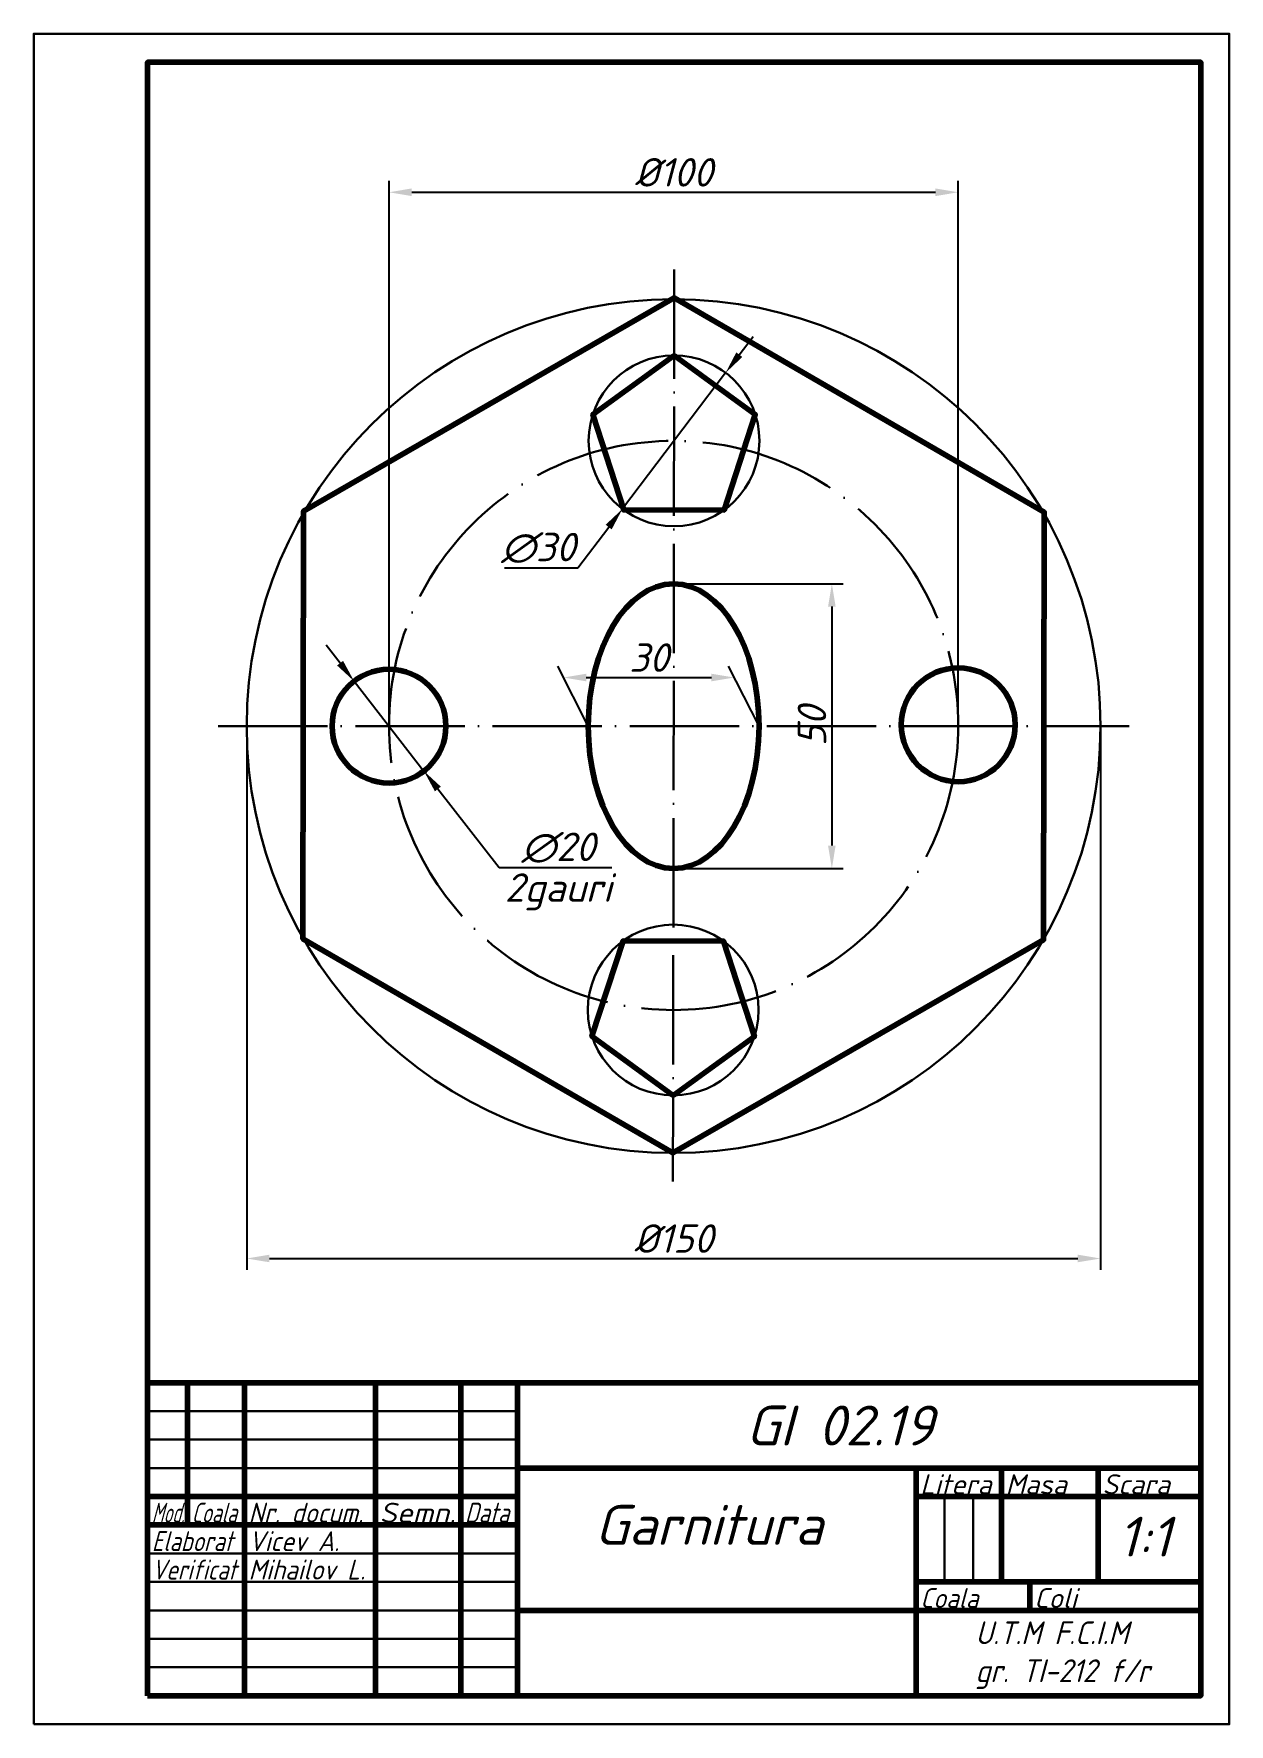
# Model space of a CAD drawing. Header units: inches. Extents: x 0 to 210, y 0 to 297.
import ezdxf
from ezdxf.enums import TextEntityAlignment as Align

# ---------------------------------------------------------------- set-up
doc = ezdxf.new("R2010")
doc.units = ezdxf.units.IN
doc.header["$MEASUREMENT"] = 0
doc.linetypes.add('ACAD_ISO04W100', pattern=[30, 24, -3, 0, -3])
for name, color, linetype, lineweight in [('axe', 130, 'ACAD_ISO04W100', 30), ('contur', 10, 'Continuous', 80), ('cote', 170, 'Continuous', 30), ('subtire', 70, 'Continuous', 30)]:
    doc.layers.add(name, color=color, linetype=linetype, lineweight=lineweight)
doc.layers.add('text', color=7, linetype='Continuous')
doc.styles.get("Standard").update_dxf_attribs({"font": 'isocpeur.ttf', "oblique": 15})
doc.dimstyles.get("Standard").update_dxf_attribs({"dimtxt": 5, "dimasz": 4, "dimexe": 2, "dimexo": 0, "dimgap": 1, "dimtad": 1, "dimtoh": 1, "dimdec": 0, "dimrnd": 0.0005, "dimtxsty": 'Standard', "dimcen": 2.5, "dimadec": 0, "dimazin": 0, "dimtfac": 1, "dimtdec": 0, "dimtmove": 0, "dimatfit": 3, "dimldrblk": 'DOTSMALL', "dimfxl": 1, "dimtolj": 1, "dimtzin": 0, "dimlwd": 25, "dimlwe": 25, "dimarcsym": 0})

# ---------------------------------------------------------------- blocks, each defined once
blk = doc.blocks.new('*D4')
at = {"layer": 'cote', "color": 0, "lineweight": 25, "transparency": 16777216}
for p, q in [((37.4, 175.36), (37.4, 79.82)), ((187.4, 175.36), (187.4, 79.82)), ((41.4, 81.82), (183.4, 81.82))]:
    blk.add_line(p, q, dxfattribs=at)
at = {"layer": 'cote', "color": 0, "transparency": 16777216}
for points in [[(41.4, 82.49), (41.4, 81.16), (37.4, 81.82)], [(183.4, 82.49), (183.4, 81.16), (187.4, 81.82)]]:
    blk.add_solid(points, dxfattribs=at)
at = {"layer": 'Defpoints', "color": 0, "transparency": 16777216}
for p in [(37.4, 175.36), (187.4, 175.36), (187.4, 81.82)]:
    blk.add_point(p, dxfattribs=at)
at = {"layer": 'cote', "color": 0, "transparency": 16777216, "insert": (112.4, 85.32), "char_height": 5, "attachment_point": 5}
blk.add_mtext('\\A1;%%c150', dxfattribs=at)
blk = doc.blocks.new('_DotSmall')
at = {"color": 0, "linetype": 'ByBlock', "const_width": 0.5}
blk.add_lwpolyline([(-0.0625, 0, 1), (0.0625, 0, 1)], format="xyb", close=True, dxfattribs=at)
blk = doc.blocks.new('*D5')
at = {"layer": 'cote', "color": 0, "lineweight": 25, "transparency": 16777216}
for p, q in [((97.4, 175.36), (92.03, 185.9)), ((127.4, 175.36), (122.03, 185.9)), ((97.05, 183.9), (119.05, 183.9))]:
    blk.add_line(p, q, dxfattribs=at)
at = {"layer": 'cote', "color": 0, "transparency": 16777216}
for points in [[(97.05, 184.56), (97.05, 183.23), (93.05, 183.9)], [(119.05, 184.56), (119.05, 183.23), (123.05, 183.9)]]:
    blk.add_solid(points, dxfattribs=at)
at = {"layer": 'Defpoints', "color": 0, "transparency": 16777216}
for p in [(123.05, 183.9), (97.4, 175.36), (127.4, 175.36)]:
    blk.add_point(p, dxfattribs=at)
at = {"layer": 'cote', "color": 0, "transparency": 16777216, "insert": (108.05, 187.4), "char_height": 5, "attachment_point": 5}
blk.add_mtext('\\A1;30', dxfattribs=at)
blk = doc.blocks.new('*D6')
at = {"layer": 'cote', "color": 0, "lineweight": 25, "transparency": 16777216}
for p, q in [((112.4, 200.36), (142.2, 200.36)), ((140.2, 196.36), (140.2, 154.36)), ((112.4, 150.36), (142.2, 150.36))]:
    blk.add_line(p, q, dxfattribs=at)
at = {"layer": 'cote', "color": 0, "transparency": 16777216}
for points in [[(139.53, 196.36), (140.86, 196.36), (140.2, 200.36)], [(139.53, 154.36), (140.86, 154.36), (140.2, 150.36)]]:
    blk.add_solid(points, dxfattribs=at)
at = {"layer": 'Defpoints', "color": 0, "transparency": 16777216}
for p in [(112.4, 200.36), (112.4, 150.36), (140.2, 150.36)]:
    blk.add_point(p, dxfattribs=at)
at = {"layer": 'cote', "color": 0, "transparency": 16777216, "insert": (136.7, 175.36), "char_height": 5, "attachment_point": 5, "rotation": 90}
blk.add_mtext('\\A1;50', dxfattribs=at)
blk = doc.blocks.new('*D7')
at = {"layer": 'cote', "color": 0, "lineweight": 25, "transparency": 16777216}
for p, q in [((62.4, 175.36), (62.4, 271.16)), ((162.4, 175.36), (162.4, 271.16)), ((66.4, 269.16), (158.4, 269.16))]:
    blk.add_line(p, q, dxfattribs=at)
at = {"layer": 'cote', "color": 0, "transparency": 16777216}
for points in [[(66.4, 269.83), (66.4, 268.49), (62.4, 269.16)], [(158.4, 269.83), (158.4, 268.49), (162.4, 269.16)]]:
    blk.add_solid(points, dxfattribs=at)
at = {"layer": 'Defpoints', "color": 0, "transparency": 16777216}
for p in [(162.4, 269.16), (62.4, 175.36), (162.4, 175.36)]:
    blk.add_point(p, dxfattribs=at)
at = {"layer": 'cote', "color": 0, "transparency": 16777216, "insert": (112.4, 272.66), "char_height": 5, "attachment_point": 5}
blk.add_mtext('\\A1;%%c100', dxfattribs=at)
blk = doc.blocks.new('*D9')
at = {"layer": 'cote', "color": 0, "lineweight": 25, "transparency": 16777216}
for p, q in [((123.94, 240.62), (126.36, 243.81)), ((121.53, 237.43), (103.41, 213.52)), ((95.55, 203.16), (100.99, 210.34)), ((82.71, 203.16), (95.55, 203.16))]:
    blk.add_line(p, q, dxfattribs=at)
at = {"layer": 'cote', "color": 0, "transparency": 16777216}
for points in [[(123.41, 241.02), (124.47, 240.22), (121.53, 237.43)], [(100.46, 210.74), (101.52, 209.93), (103.41, 213.52)]]:
    blk.add_solid(points, dxfattribs=at)
at = {"layer": 'Defpoints', "color": 0, "transparency": 16777216}
for p in [(121.53, 237.43), (103.41, 213.52)]:
    blk.add_point(p, dxfattribs=at)
at = {"layer": 'cote', "color": 0, "transparency": 16777216, "insert": (88.63, 206.66), "char_height": 5, "attachment_point": 5}
blk.add_mtext('\\A1;∅30', dxfattribs=at)
blk = doc.blocks.new('*D10')
at = {"layer": 'cote', "color": 0, "lineweight": 25, "transparency": 16777216}
for p, q in [((53.81, 186.42), (51.35, 189.58)), ((56.26, 183.26), (68.53, 167.47)), ((81.73, 150.49), (70.99, 164.31)), ((101.57, 150.49), (81.73, 150.49))]:
    blk.add_line(p, q, dxfattribs=at)
at = {"layer": 'cote', "color": 0, "transparency": 16777216}
for points in [[(54.33, 186.83), (53.28, 186.01), (56.26, 183.26)], [(71.51, 164.72), (70.46, 163.9), (68.53, 167.47)]]:
    blk.add_solid(points, dxfattribs=at)
at = {"layer": 'Defpoints', "color": 0, "transparency": 16777216}
for p in [(56.26, 183.26), (68.53, 167.47)]:
    blk.add_point(p, dxfattribs=at)
at = {"layer": 'cote', "color": 0, "transparency": 16777216, "char_height": 5, "attachment_point": 5}
for s, insert in [('\\A1;∅20', (92.15, 153.99)), ('\\A1;2gauri', (92.15, 146.24))]:
    blk.add_mtext(s, dxfattribs=dict(at, insert=insert))

msp = doc.modelspace()

# ---------------------------------------------------------------- linework, layer by layer
at = {"layer": 'axe', "ltscale": 0.8}
for p, q in [((112.51, 255.6), (112.29, 95.36)), ((32.4, 175.36), (192.4, 175.36))]:
    msp.add_line(p, q, dxfattribs=at)
at = {"layer": 'axe'}
msp.add_line((174.82, 175.36), (174.82, 175.36), dxfattribs=at)
msp.add_circle((112.4, 175.48), 50, dxfattribs=at)
at = {"layer": 'contur'}
for p, q in [((20, 60), (27, 60)), ((27, 60), (27, 35)), ((27, 60), (37, 60)), ((37, 60), (37, 5)), ((60, 60), (60, 5)), ((75, 60), (75, 5)), ((85, 60), (85, 5)), ((85, 60), (85, 45)), ((85, 45), (205, 45)), ((155, 5), (155, 45)), ((155, 45), (170, 45)), ((155, 45), (155, 40)), ((170, 45), (170, 25)), ((187, 25), (187, 45)), ((205, 45), (205, 20)), ((20, 40), (85, 40)), ((155, 40), (205, 40)), ((20, 35), (85, 35)), ((155, 25), (205, 25)), ((170, 25), (175, 25)), ((175, 25), (175, 20)), ((205, 20), (85, 20)), ((205, 5), (155, 5))]:
    msp.add_line(p, q, dxfattribs=at)
for points in [[(20, 5), (205, 5), (205, 292), (20, 292)], [(112.29, 100.36), (177.4, 137.83), (177.5, 212.95), (112.5, 250.6), (47.39, 213.13), (47.29, 138.01)], [(112.49, 240.48), (98.21, 230.13), (103.63, 213.36), (121.27, 213.33), (126.74, 230.09)], [(112.31, 110.48), (126.59, 120.82), (121.16, 137.6), (103.53, 137.63), (98.06, 120.86)], [(20, 5), (205, 5), (205, 60), (20, 60)]]:
    msp.add_lwpolyline(points, close=True, dxfattribs=at)
for centre in [(62.4, 175.36), (162.4, 175.6)]:
    msp.add_circle(centre, 10, dxfattribs=at)
msp.add_ellipse((112.4, 175.36), major_axis=(0, 25), ratio=0.6, dxfattribs=at)
at = {"layer": 'subtire'}
for p, q in [((20, 55), (85, 55)), ((20, 50), (85, 50)), ((20, 50), (85, 50)), ((20, 45), (85, 45)), ((160, 40), (160, 25)), ((165, 25), (165, 40)), ((20, 30), (85, 30)), ((20, 25), (85, 25)), ((20, 20), (85, 20)), ((20, 15), (85, 15)), ((20, 10), (85, 10))]:
    msp.add_line(p, q, dxfattribs=at)
msp.add_lwpolyline([(0, 0), (210, 0), (210, 297), (0, 297)], close=True, dxfattribs=at)
for centre, radius in [((112.4, 175.36), 75), ((112.47, 225.48), 15), ((112.33, 125.48), 15)]:
    msp.add_circle(centre, radius, dxfattribs=at)

# ---------------------------------------------------------------- texts
at = {"layer": 'text', "oblique": 15}
for s, p in [('GI 02.19', (141.58, 48.98)), ('Garnitura', (118.58, 31.52))]:
    msp.add_text(s, height=7, dxfattribs=at).set_placement(p, align=Align.CENTER)
at = {"layer": 'text', "attachment_point": 1}
for s, width, gutter_width, heights, insert, char_height in [('Litera', 7, 1, [0], (155.73, 43.91), 3.5), ('{\\W1;Masa}', 15.8584, 1, [0], (170.73, 43.91), 3.5), ('{\\W1;Scara}', 16.8174, 1, [0], (187.73, 43.91), 3.5), ('{\\W0.6;Mod.}', 7, 1, [0], (20.73, 38.91), 3.5), ('{\\W0.7;Coala}', 7, 1, [0], (27.73, 38.91), 3.5), ('{\\W0.9;Nr. docum.}', 21.9529, 1, [0], (37.73, 38.91), 3.5), ('{\\W1.1;Semn.}', 13.9347, 1, [0], (60.73, 38.91), 3.5), ('{\\W0.8;Data}', 7, 1, [0], (75.73, 38.91), 3.5), ('1:1', 9.4935, 35, [2.69], (190.47, 36.45), 7), ('{\\W0.8;Elaborat}', 15.6499, 1, [0], (20.73, 33.91), 3.5), ('\\pxt1;{\\W0.9;Vicev A.}', 21.6846, 1, [0], (37.73, 33.91), 3.5), ('{\\W0.8;Verificat}', 7, 1, [0], (20.73, 28.91), 3.5), ('{\\W0.9;Mihailov L.}', 21.4269, 1, [0], (37.73, 28.91), 3.5), ('{\\W0.9;Coala}', 18.4636, 1, [0], (155.73, 23.91), 3.5), ('{\\W1;Coli}', 14.0626, 1, [0], (175.73, 23.91), 3.5), ('{\\W0.9;U.T.M F.C.I.M\\P\\pxtD,0;gr. TI-212 f/r}', 35.6052, 35, [0], (165.39, 18.06), 4)]:
    msp.add_mtext_dynamic_manual_height_columns(s, width=width, gutter_width=gutter_width, heights=heights, dxfattribs=dict(at, insert=insert, char_height=char_height))

# ---------------------------------------------------------------- dimensions: what is measured, and where the dimension line sits
at = {"layer": 'cote'}
for base, p1, p2, picture, middle in [((162.4, 269.16), (62.4, 175.36), (162.4, 175.36), '*D7', (112.4, 272.66)), ((187.4, 81.82), (37.4, 175.36), (187.4, 175.36), '*D4', (112.4, 85.32))]:
    dim = msp.add_linear_dim(base=base, p1=p1, p2=p2, text='%%c<>', dimstyle='Standard', dxfattribs=at)
    dim.commit()
    dim.dimension.update_dxf_attribs({"geometry": picture, "text_midpoint": middle})
dim = msp.add_diameter_dim_2p(p1=(121.53, 237.43), p2=(103.41, 213.52), dimstyle='Standard', dxfattribs=at)
dim.commit()
dim.dimension.update_dxf_attribs({"geometry": '*D9', "text_midpoint": (88.63, 206.66)})
dim = msp.add_linear_dim(base=(140.2, 150.36), p1=(112.4, 200.36), p2=(112.4, 150.36), angle=90, dimstyle='Standard', dxfattribs=at)
dim.commit()
dim.dimension.update_dxf_attribs({"geometry": '*D6', "text_midpoint": (136.7, 175.36)})
dim = msp.add_linear_dim(base=(123.05, 183.9), p1=(97.4, 175.36), p2=(127.4, 175.36), dimstyle='Standard', dxfattribs=at)
dim.commit()
dim.dimension.update_dxf_attribs({"geometry": '*D5', "text_midpoint": (108.05, 187.4)})
dim = msp.add_diameter_dim_2p(p1=(56.26, 183.26), p2=(68.53, 167.47), text='<>\\X2gauri', dimstyle='Standard', dxfattribs=at)
dim.commit()
dim.dimension.update_dxf_attribs({"geometry": '*D10', "text_midpoint": (92.15, 150.49)})

doc.saveas('drawing.dxf')
